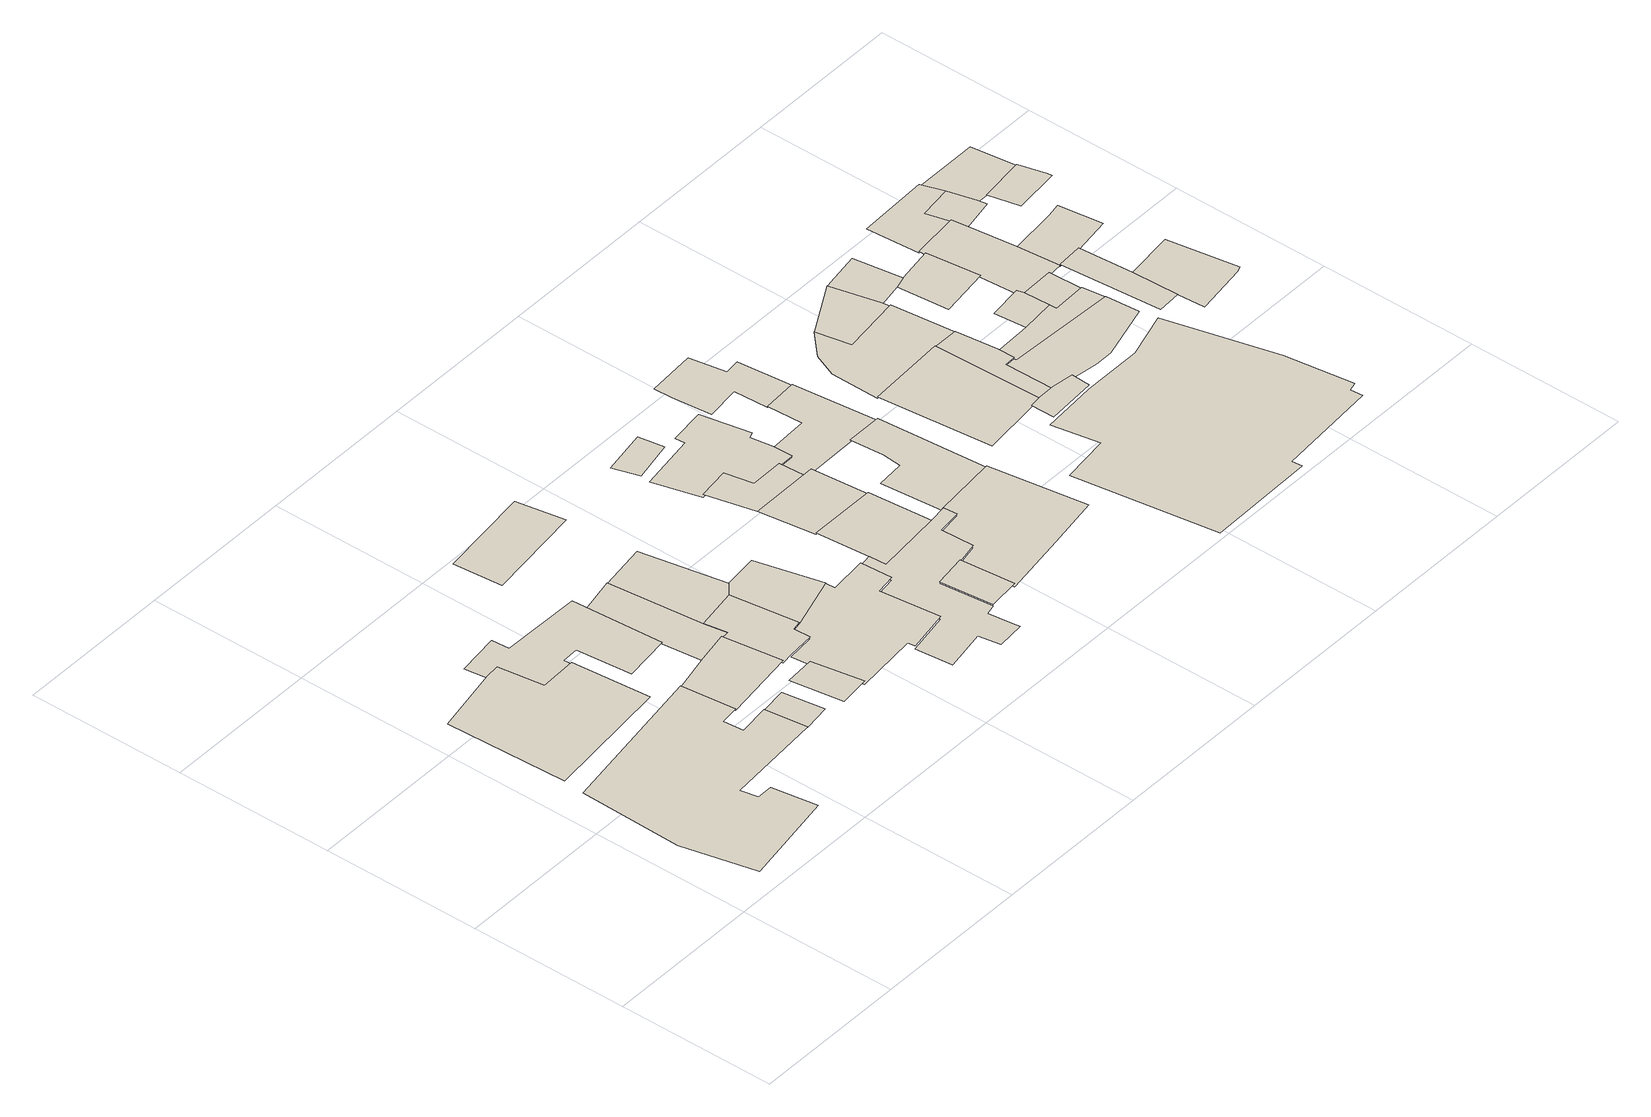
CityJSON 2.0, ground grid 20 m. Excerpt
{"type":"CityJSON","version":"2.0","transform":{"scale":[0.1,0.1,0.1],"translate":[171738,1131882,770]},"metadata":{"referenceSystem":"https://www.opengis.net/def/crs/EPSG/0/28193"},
"CityObjects":{
"building1":{"type":"Building","attributes":{"material":{"value":"dressed stone","sources":[{"name":"Amiran Atlas, sheet 11, map 4.2","type":"Secondary cartographic source"}],"paradata":{"author":"Beatrice Vaienti","date":"29-05-2023","version":0}},"time":{"estimatedStart":{"year":1841},"estimatedEnd":{"year":1938}},"roof":{"type":{"value":"flat","paradata":{"type":"user","author":"Beatrice Vaienti","date":"29-05-2023","version":0}}},"numberOfFloors":{"value":"3","sources":[{"name":"Amiran Atlas, sheet 12, map 4.3","type":"Secondary cartographic source"}],"paradata":{"type":"user","author":"Beatrice Vaienti","date":"29-05-2023","comments":"In the atlas the value is \"1-3\", we have chosen a random value between 1 and 3 assigning a higher probability to 1 and 2 floors, respectively p=[0.35,0.35,0.3] for 1, 2, 3 floors","version":0}},"updatedGeometry":true,"terrainDifference":{"value":"1.4820628853458913"}},"geometry":[{"type":"MultiSurface","lod":"0","boundaries":[[[0,1,2,3,4,5,6,7,8,9,10,11,12]]]}]},
"building2":{"type":"Building","attributes":{"material":{"value":"dressed stone","sources":[{"name":"Amiran Atlas, sheet 11, map 4.2","type":"Secondary cartographic source"}],"paradata":{"author":"Beatrice Vaienti","date":"29-05-2023","version":0}},"time":{"estimatedStart":{"year":1841},"estimatedEnd":{"year":1938}},"roof":{"type":{"value":"hip","paradata":{"type":"user","author":"Beatrice Vaienti","date":"29-05-2023","comments":"In the Atlas the value is reported is 'gabled (tiles)', however it is not clear whether it refers to a hip or a gable roof. Therefore we assigned a random value between the two.","version":0}}},"numberOfFloors":{"value":"1","sources":[{"name":"Amiran Atlas, sheet 12, map 4.3","type":"Secondary cartographic source"}],"paradata":{"type":"user","author":"Beatrice Vaienti","date":"29-05-2023","comments":"In the atlas the value is \"1-3\", we have chosen a random value between 1 and 3 assigning a higher probability to 1 and 2 floors, respectively p=[0.35,0.35,0.3] for 1, 2, 3 floors","version":0}},"updatedGeometry":true,"terrainDifference":{"value":"0.9115461634264793"}},"geometry":[{"type":"MultiSurface","lod":"0","boundaries":[[[13,14,15,16,17,18,19]]]}]},
"building3":{"type":"Building","attributes":{"material":{"value":"dressed stone","sources":[{"name":"Amiran Atlas, sheet 11, map 4.2","type":"Secondary cartographic source"}],"paradata":{"author":"Beatrice Vaienti","date":"29-05-2023","version":0}},"time":{"estimatedStart":{"year":1841},"estimatedEnd":{"year":1938}},"roof":{"type":{"value":"flat","paradata":{"type":"user","author":"Beatrice Vaienti","date":"29-05-2023","version":0}}},"numberOfFloors":{"value":"3","sources":[{"name":"Amiran Atlas, sheet 12, map 4.3","type":"Secondary cartographic source"}],"paradata":{"type":"user","author":"Beatrice Vaienti","date":"29-05-2023","comments":"In the atlas the value is \"1-3\", we have chosen a random value between 1 and 3 assigning a higher probability to 1 and 2 floors, respectively p=[0.35,0.35,0.3] for 1, 2, 3 floors","version":0}},"updatedGeometry":true,"terrainDifference":{"value":"0.6170791286786552"}},"geometry":[{"type":"MultiSurface","lod":"0","boundaries":[[[20,21,22,23,24,25,26,27,28,29,30,31]]]}]},
"building4":{"type":"Building","attributes":{"material":{"value":"dressed stone","sources":[{"name":"Amiran Atlas, sheet 11, map 4.2","type":"Secondary cartographic source"}],"paradata":{"author":"Beatrice Vaienti","date":"29-05-2023","version":0}},"time":{"estimatedStart":{"year":1841},"estimatedEnd":{"year":1938}},"roof":{"type":{"value":"flat","paradata":{"type":"user","author":"Beatrice Vaienti","date":"29-05-2023","version":0}}},"numberOfFloors":{"value":"2","sources":[{"name":"Amiran Atlas, sheet 12, map 4.3","type":"Secondary cartographic source"}],"paradata":{"type":"user","author":"Beatrice Vaienti","date":"29-05-2023","comments":"In the atlas the value is \"1-3\", we have chosen a random value between 1 and 3 assigning a higher probability to 1 and 2 floors, respectively p=[0.35,0.35,0.3] for 1, 2, 3 floors","version":0}},"updatedGeometry":true,"terrainDifference":{"value":"0.13807684488699307"}},"geometry":[{"type":"MultiSurface","lod":"0","boundaries":[[[32,33,34,35]]]}]},
"building5":{"type":"Building","attributes":{"material":{"value":"dressed stone","sources":[{"name":"Amiran Atlas, sheet 11, map 4.2","type":"Secondary cartographic source"}],"paradata":{"author":"Beatrice Vaienti","date":"29-05-2023","version":0}},"time":{"estimatedStart":{"year":1841},"estimatedEnd":{"year":1938}},"roof":{"type":{"value":"flat","paradata":{"type":"user","author":"Beatrice Vaienti","date":"29-05-2023","version":0}}},"numberOfFloors":{"value":"3","sources":[{"name":"Amiran Atlas, sheet 12, map 4.3","type":"Secondary cartographic source"}],"paradata":{"type":"user","author":"Beatrice Vaienti","date":"29-05-2023","comments":"In the atlas the value is \"1-3\", we have chosen a random value between 1 and 3 assigning a higher probability to 1 and 2 floors, respectively p=[0.35,0.35,0.3] for 1, 2, 3 floors","version":0}},"updatedGeometry":true,"terrainDifference":{"value":"0.330798942874535"}},"geometry":[{"type":"MultiSurface","lod":"0","boundaries":[[[36,37,38,39,40]]]}]},
"building6":{"type":"Building","attributes":{"material":{"value":"dressed stone","sources":[{"name":"Amiran Atlas, sheet 11, map 4.2","type":"Secondary cartographic source"}],"paradata":{"author":"Beatrice Vaienti","date":"29-05-2023","version":0}},"time":{"estimatedStart":{"year":1841},"estimatedEnd":{"year":1938}},"roof":{"type":{"value":"flat","paradata":{"type":"user","author":"Beatrice Vaienti","date":"29-05-2023","version":0}}},"numberOfFloors":{"value":"3","sources":[{"name":"Amiran Atlas, sheet 12, map 4.3","type":"Secondary cartographic source"}],"paradata":{"type":"user","author":"Beatrice Vaienti","date":"29-05-2023","comments":"In the atlas the value is \"1-3\", we have chosen a random value between 1 and 3 assigning a higher probability to 1 and 2 floors, respectively p=[0.35,0.35,0.3] for 1, 2, 3 floors","version":0}},"updatedGeometry":true,"terrainDifference":{"value":"0.16211425086401868"}},"geometry":[{"type":"MultiSurface","lod":"0","boundaries":[[[41,42,43,44]]]}]},
"building7":{"type":"Building","attributes":{"material":{"value":"dressed stone","sources":[{"name":"Amiran Atlas, sheet 11, map 4.2","type":"Secondary cartographic source"}],"paradata":{"author":"Beatrice Vaienti","date":"29-05-2023","version":0}},"time":{"estimatedStart":{"year":1841},"estimatedEnd":{"year":1938}},"roof":{"type":{"value":"flat","paradata":{"type":"user","author":"Beatrice Vaienti","date":"29-05-2023","version":0}}},"numberOfFloors":{"value":"3","sources":[{"name":"Amiran Atlas, sheet 12, map 4.3","type":"Secondary cartographic source"}],"paradata":{"type":"user","author":"Beatrice Vaienti","date":"29-05-2023","comments":"In the atlas the value is \"1-3\", we have chosen a random value between 1 and 3 assigning a higher probability to 1 and 2 floors, respectively p=[0.35,0.35,0.3] for 1, 2, 3 floors","version":0}},"updatedGeometry":true,"terrainDifference":{"value":"0.5109330705319298"}},"geometry":[{"type":"MultiSurface","lod":"0","boundaries":[[[45,46,47,48,49,50,51]]]}]},
"building8":{"type":"Building","attributes":{"material":{"value":"dressed stone","sources":[{"name":"Amiran Atlas, sheet 11, map 4.2","type":"Secondary cartographic source"}],"paradata":{"author":"Beatrice Vaienti","date":"29-05-2023","version":0}},"time":{"estimatedStart":{"year":1841},"estimatedEnd":{"year":1938}},"roof":{"type":{"value":"flat","paradata":{"type":"user","author":"Beatrice Vaienti","date":"29-05-2023","version":0}}},"numberOfFloors":{"value":"1","sources":[{"name":"Amiran Atlas, sheet 12, map 4.3","type":"Secondary cartographic source"}],"paradata":{"type":"user","author":"Beatrice Vaienti","date":"29-05-2023","comments":"In the atlas the value is \"1-3\", we have chosen a random value between 1 and 3 assigning a higher probability to 1 and 2 floors, respectively p=[0.35,0.35,0.3] for 1, 2, 3 floors","version":0}},"updatedGeometry":true,"terrainDifference":{"value":"0.29567579315346665"}},"geometry":[{"type":"MultiSurface","lod":"0","boundaries":[[[52,53,54,55,56,57,58,59,60]]]}]},
"building9":{"type":"Building","attributes":{"material":{"paradata":{"version":0}},"time":{"estimatedStart":{"year":1841},"estimatedEnd":{"year":1938}},"roof":{"type":{"value":"flat","paradata":{"type":"user","author":"Beatrice Vaienti","date":"29-05-2023","version":0}}},"numberOfFloors":{"value":"3","paradata":{"type":"predicted","date":"05-06-2023","comments":"Random Forest Classifier","version":0}},"updatedGeometry":true,"terrainDifference":{"value":"0.5000694731922122"}},"geometry":[{"type":"MultiSurface","lod":"0","boundaries":[[[61,62,63,64,65]]]}]},
"building10":{"type":"Building","attributes":{"material":{"value":"dressed stone","sources":[{"name":"Amiran Atlas, sheet 11, map 4.2","type":"Secondary cartographic source"}],"paradata":{"author":"Beatrice Vaienti","date":"29-05-2023","version":0}},"time":{"estimatedStart":{"year":1841},"estimatedEnd":{"year":1938}},"roof":{"type":{"value":"flat","paradata":{"type":"user","author":"Beatrice Vaienti","date":"29-05-2023","version":0}}},"numberOfFloors":{"value":"2","sources":[{"name":"Amiran Atlas, sheet 12, map 4.3","type":"Secondary cartographic source"}],"paradata":{"type":"user","author":"Beatrice Vaienti","date":"29-05-2023","comments":"In the atlas the value is \"1-3\", we have chosen a random value between 1 and 3 assigning a higher probability to 1 and 2 floors, respectively p=[0.35,0.35,0.3] for 1, 2, 3 floors","version":0}},"updatedGeometry":true,"terrainDifference":{"value":"0.6501298679104075"}},"geometry":[{"type":"MultiSurface","lod":"0","boundaries":[[[66,67,68,69]]]}]},
"building11":{"type":"Building","attributes":{"material":{"value":"dressed stone","sources":[{"name":"Amiran Atlas, sheet 11, map 4.2","type":"Secondary cartographic source"}],"paradata":{"author":"Beatrice Vaienti","date":"29-05-2023","version":0}},"time":{"estimatedStart":{"year":1841},"estimatedEnd":{"year":1938}},"roof":{"type":{"value":"flat","paradata":{"type":"user","author":"Beatrice Vaienti","date":"29-05-2023","version":0}}},"numberOfFloors":{"value":"3","sources":[{"name":"Amiran Atlas, sheet 12, map 4.3","type":"Secondary cartographic source"}],"paradata":{"type":"user","author":"Beatrice Vaienti","date":"29-05-2023","comments":"In the atlas the value is \"1-3\", we have chosen a random value between 1 and 3 assigning a higher probability to 1 and 2 floors, respectively p=[0.35,0.35,0.3] for 1, 2, 3 floors","version":0}},"updatedGeometry":true,"terrainDifference":{"value":"0.5438829030290945"}},"geometry":[{"type":"MultiSurface","lod":"0","boundaries":[[[70,71,72,73,74,75,76,77,78,79,80,81,82,83]]]}]},
"building12":{"type":"Building","attributes":{"material":{"value":"dressed stone","sources":[{"name":"Amiran Atlas, sheet 11, map 4.2","type":"Secondary cartographic source"}],"paradata":{"author":"Beatrice Vaienti","date":"29-05-2023","version":0}},"time":{"estimatedStart":{"year":1841},"estimatedEnd":{"year":1938}},"roof":{"type":{"value":"gable","paradata":{"type":"user","author":"Beatrice Vaienti","date":"29-05-2023","comments":"In the Atlas the value is reported is 'gabled (tiles)', however it is not clear whether it refers to a hip or a gable roof. Therefore we assigned a random value between the two.","version":0}}},"numberOfFloors":{"value":"3","sources":[{"name":"Amiran Atlas, sheet 12, map 4.3","type":"Secondary cartographic source"}],"paradata":{"type":"user","author":"Beatrice Vaienti","date":"29-05-2023","comments":"In the atlas the value is \"1-3\", we have chosen a random value between 1 and 3 assigning a higher probability to 1 and 2 floors, respectively p=[0.35,0.35,0.3] for 1, 2, 3 floors","version":0}},"updatedGeometry":true,"terrainDifference":{"value":"0.31000412061077076"}},"geometry":[{"type":"MultiSurface","lod":"0","boundaries":[[[84,85,86,87,88]]]}]},
"building13":{"type":"Building","attributes":{"material":{"value":"dressed stone","sources":[{"name":"Amiran Atlas, sheet 11, map 4.2","type":"Secondary cartographic source"}],"paradata":{"author":"Beatrice Vaienti","date":"29-05-2023","version":0}},"time":{"estimatedStart":{"year":1841},"estimatedEnd":{"year":1938}},"roof":{"type":{"value":"flat","paradata":{"type":"user","author":"Beatrice Vaienti","date":"29-05-2023","version":0}}},"numberOfFloors":{"value":"3","sources":[{"name":"Amiran Atlas, sheet 12, map 4.3","type":"Secondary cartographic source"}],"paradata":{"type":"user","author":"Beatrice Vaienti","date":"29-05-2023","comments":"In the atlas the value is \"1-3\", we have chosen a random value between 1 and 3 assigning a higher probability to 1 and 2 floors, respectively p=[0.35,0.35,0.3] for 1, 2, 3 floors","version":0}},"updatedGeometry":true,"terrainDifference":{"value":"0.6437405976825394"}},"geometry":[{"type":"MultiSurface","lod":"0","boundaries":[[[89,90,91,92,93,94,95,96,97,98,99,100,101,102,103,104,105,106,107,108,109]]]}]},
"building14":{"type":"Building","attributes":{"material":{"value":"dressed stone","sources":[{"name":"Amiran Atlas, sheet 11, map 4.2","type":"Secondary cartographic source"}],"paradata":{"author":"Beatrice Vaienti","date":"29-05-2023","version":0}},"time":{"estimatedStart":{"year":1841},"estimatedEnd":{"year":1938}},"roof":{"type":{"value":"flat","paradata":{"type":"user","author":"Beatrice Vaienti","date":"29-05-2023","version":0}}},"numberOfFloors":{"value":"1","sources":[{"name":"Amiran Atlas, sheet 12, map 4.3","type":"Secondary cartographic source"}],"paradata":{"type":"user","author":"Beatrice Vaienti","date":"29-05-2023","comments":"In the atlas the value is \"1-3\", we have chosen a random value between 1 and 3 assigning a higher probability to 1 and 2 floors, respectively p=[0.35,0.35,0.3] for 1, 2, 3 floors","version":0}},"updatedGeometry":true,"terrainDifference":{"value":"0.15687741410860326"}},"geometry":[{"type":"MultiSurface","lod":"0","boundaries":[[[110,111,112,113]]]}]},
"building15":{"type":"Building","attributes":{"material":{"value":"dressed stone","sources":[{"name":"Amiran Atlas, sheet 11, map 4.2","type":"Secondary cartographic source"}],"paradata":{"author":"Beatrice Vaienti","date":"29-05-2023","version":0}},"time":{"estimatedStart":{"year":1841},"estimatedEnd":{"year":1938}},"roof":{"type":{"value":"flat","paradata":{"type":"user","author":"Beatrice Vaienti","date":"29-05-2023","version":0}}},"numberOfFloors":{"value":"2","sources":[{"name":"Amiran Atlas, sheet 12, map 4.3","type":"Secondary cartographic source"}],"paradata":{"type":"user","author":"Beatrice Vaienti","date":"29-05-2023","comments":"In the atlas the value is \"1-3\", we have chosen a random value between 1 and 3 assigning a higher probability to 1 and 2 floors, respectively p=[0.35,0.35,0.3] for 1, 2, 3 floors","version":0}},"updatedGeometry":true,"terrainDifference":{"value":"0.3641706077541458"}},"geometry":[{"type":"MultiSurface","lod":"0","boundaries":[[[105,114,115,107,106]]]}]},
"building16":{"type":"Building","attributes":{"material":{"value":"dressed stone","sources":[{"name":"Amiran Atlas, sheet 11, map 4.2","type":"Secondary cartographic source"}],"paradata":{"author":"Beatrice Vaienti","date":"29-05-2023","version":0}},"time":{"estimatedStart":{"year":1841},"estimatedEnd":{"year":1938}},"roof":{"type":{"value":"flat","paradata":{"type":"user","author":"Beatrice Vaienti","date":"29-05-2023","version":0}}},"numberOfFloors":{"value":"3","sources":[{"name":"Amiran Atlas, sheet 12, map 4.3","type":"Secondary cartographic source"}],"paradata":{"type":"user","author":"Beatrice Vaienti","date":"29-05-2023","comments":"In the atlas the value is \"1-3\", we have chosen a random value between 1 and 3 assigning a higher probability to 1 and 2 floors, respectively p=[0.35,0.35,0.3] for 1, 2, 3 floors","version":0}},"updatedGeometry":true,"terrainDifference":{"value":"0.26574663345888255"}},"geometry":[{"type":"MultiSurface","lod":"0","boundaries":[[[116,117,118,119]]]}]},
"building17":{"type":"Building","attributes":{"material":{"value":"dressed stone","sources":[{"name":"Amiran Atlas, sheet 11, map 4.2","type":"Secondary cartographic source"}],"paradata":{"author":"Beatrice Vaienti","date":"29-05-2023","version":0}},"time":{"estimatedStart":{"year":1841},"estimatedEnd":{"year":1938}},"roof":{"type":{"value":"flat","paradata":{"type":"user","author":"Beatrice Vaienti","date":"29-05-2023","version":0}}},"numberOfFloors":{"value":"1","sources":[{"name":"Amiran Atlas, sheet 12, map 4.3","type":"Secondary cartographic source"}],"paradata":{"type":"user","author":"Beatrice Vaienti","date":"29-05-2023","comments":"In the atlas the value is \"1-3\", we have chosen a random value between 1 and 3 assigning a higher probability to 1 and 2 floors, respectively p=[0.35,0.35,0.3] for 1, 2, 3 floors","version":0}},"updatedGeometry":true,"terrainDifference":{"value":"0.4452517067444278"}},"geometry":[{"type":"MultiSurface","lod":"0","boundaries":[[[120,121,122,123,124]]]}]},
"building18":{"type":"Building","attributes":{"material":{"value":"dressed stone","sources":[{"name":"Amiran Atlas, sheet 11, map 4.2","type":"Secondary cartographic source"}],"paradata":{"author":"Beatrice Vaienti","date":"29-05-2023","version":0}},"time":{"estimatedStart":{"year":1841},"estimatedEnd":{"year":1938}},"roof":{"type":{"value":"flat","paradata":{"type":"user","author":"Beatrice Vaienti","date":"29-05-2023","version":0}}},"numberOfFloors":{"value":"2","sources":[{"name":"Amiran Atlas, sheet 12, map 4.3","type":"Secondary cartographic source"}],"paradata":{"type":"user","author":"Beatrice Vaienti","date":"29-05-2023","comments":"In the atlas the value is \"1-3\", we have chosen a random value between 1 and 3 assigning a higher probability to 1 and 2 floors, respectively p=[0.35,0.35,0.3] for 1, 2, 3 floors","version":0}},"updatedGeometry":true,"terrainDifference":{"value":"0.33077287041477393"}},"geometry":[{"type":"MultiSurface","lod":"0","boundaries":[[[125,123,122,126,127,128]]]}]},
"building19":{"type":"Building","attributes":{"material":{"value":"dressed stone","sources":[{"name":"Amiran Atlas, sheet 11, map 4.2","type":"Secondary cartographic source"}],"paradata":{"author":"Beatrice Vaienti","date":"29-05-2023","version":0}},"time":{"estimatedStart":{"year":1841},"estimatedEnd":{"year":1938}},"roof":{"type":{"value":"flat","paradata":{"type":"user","author":"Beatrice Vaienti","date":"29-05-2023","version":0}}},"numberOfFloors":{"value":"3","sources":[{"name":"Amiran Atlas, sheet 12, map 4.3","type":"Secondary cartographic source"}],"paradata":{"type":"user","author":"Beatrice Vaienti","date":"29-05-2023","comments":"In the atlas the value is \"1-3\", we have chosen a random value between 1 and 3 assigning a higher probability to 1 and 2 floors, respectively p=[0.35,0.35,0.3] for 1, 2, 3 floors","version":0}},"updatedGeometry":true,"terrainDifference":{"value":"0.565771742766141"}},"geometry":[{"type":"MultiSurface","lod":"0","boundaries":[[[129,130,131,132,133,134,135,136,137,138,139,140]]]}]},
"building20":{"type":"Building","attributes":{"material":{"value":"dressed stone","sources":[{"name":"Amiran Atlas, sheet 11, map 4.2","type":"Secondary cartographic source"}],"paradata":{"author":"Beatrice Vaienti","date":"29-05-2023","version":0}},"time":{"estimatedStart":{"year":1841},"estimatedEnd":{"year":1938}},"roof":{"type":{"value":"flat","paradata":{"type":"user","author":"Beatrice Vaienti","date":"29-05-2023","version":0}}},"numberOfFloors":{"value":"2","sources":[{"name":"Amiran Atlas, sheet 12, map 4.3","type":"Secondary cartographic source"}],"paradata":{"type":"user","author":"Beatrice Vaienti","date":"29-05-2023","comments":"In the atlas the value is \"1-3\", we have chosen a random value between 1 and 3 assigning a higher probability to 1 and 2 floors, respectively p=[0.35,0.35,0.3] for 1, 2, 3 floors","version":0}},"updatedGeometry":true,"terrainDifference":{"value":"0.5193901199430693"}},"geometry":[{"type":"MultiSurface","lod":"0","boundaries":[[[141,142,143,144,145,146,147,148,149,150]]]}]},
"building21":{"type":"Building","attributes":{"material":{"value":"dressed stone","sources":[{"name":"Amiran Atlas, sheet 11, map 4.2","type":"Secondary cartographic source"}],"paradata":{"author":"Beatrice Vaienti","date":"29-05-2023","version":0}},"time":{"estimatedStart":{"year":1841},"estimatedEnd":{"year":1938}},"roof":{"type":{"value":"flat","paradata":{"type":"user","author":"Beatrice Vaienti","date":"29-05-2023","version":0}}},"numberOfFloors":{"value":"2","sources":[{"name":"Amiran Atlas, sheet 12, map 4.3","type":"Secondary cartographic source"}],"paradata":{"type":"user","author":"Beatrice Vaienti","date":"29-05-2023","comments":"In the atlas the value is \"1-3\", we have chosen a random value between 1 and 3 assigning a higher probability to 1 and 2 floors, respectively p=[0.35,0.35,0.3] for 1, 2, 3 floors","version":0}},"updatedGeometry":true,"terrainDifference":{"value":"0.5269225019459846"}},"geometry":[{"type":"MultiSurface","lod":"0","boundaries":[[[151,152,153,154,155,156,157]]]}]},
"building22":{"type":"Building","attributes":{"material":{"value":"dressed stone","sources":[{"name":"Amiran Atlas, sheet 11, map 4.2","type":"Secondary cartographic source"}],"paradata":{"author":"Beatrice Vaienti","date":"29-05-2023","version":0}},"time":{"estimatedStart":{"year":1841},"estimatedEnd":{"year":1938}},"roof":{"type":{"value":"flat","paradata":{"type":"user","author":"Beatrice Vaienti","date":"29-05-2023","version":0}}},"numberOfFloors":{"value":"1","sources":[{"name":"Amiran Atlas, sheet 12, map 4.3","type":"Secondary cartographic source"}],"paradata":{"type":"user","author":"Beatrice Vaienti","date":"29-05-2023","comments":"In the atlas the value is \"1-3\", we have chosen a random value between 1 and 3 assigning a higher probability to 1 and 2 floors, respectively p=[0.35,0.35,0.3] for 1, 2, 3 floors","version":0}},"updatedGeometry":true,"terrainDifference":{"value":"0.6437829799891915"}},"geometry":[{"type":"MultiSurface","lod":"0","boundaries":[[[158,159,160,161,162,163,164,165,166,167]]]}]},
"building23":{"type":"Building","attributes":{"material":{"value":"dressed stone","sources":[{"name":"Amiran Atlas, sheet 11, map 4.2","type":"Secondary cartographic source"}],"paradata":{"author":"Beatrice Vaienti","date":"29-05-2023","version":0}},"time":{"estimatedStart":{"year":1841},"estimatedEnd":{"year":1938}},"roof":{"type":{"value":"flat","paradata":{"type":"user","author":"Beatrice Vaienti","date":"29-05-2023","version":0}}},"numberOfFloors":{"value":"2","sources":[{"name":"Amiran Atlas, sheet 12, map 4.3","type":"Secondary cartographic source"}],"paradata":{"type":"user","author":"Beatrice Vaienti","date":"29-05-2023","comments":"In the atlas the value is \"1-3\", we have chosen a random value between 1 and 3 assigning a higher probability to 1 and 2 floors, respectively p=[0.35,0.35,0.3] for 1, 2, 3 floors","version":0}},"updatedGeometry":true,"terrainDifference":{"value":"0.38401224817300683"}},"geometry":[{"type":"MultiSurface","lod":"0","boundaries":[[[168,169,170,171,172,173,174,175,176]]]}]},
"building24":{"type":"Building","attributes":{"material":{"value":"dressed stone","sources":[{"name":"Amiran Atlas, sheet 11, map 4.2","type":"Secondary cartographic source"}],"paradata":{"author":"Beatrice Vaienti","date":"29-05-2023","version":0}},"time":{"estimatedStart":{"year":1841},"estimatedEnd":{"year":1938}},"roof":{"type":{"value":"flat","paradata":{"type":"user","author":"Beatrice Vaienti","date":"29-05-2023","version":0}}},"numberOfFloors":{"value":"1","sources":[{"name":"Amiran Atlas, sheet 12, map 4.3","type":"Secondary cartographic source"}],"paradata":{"type":"user","author":"Beatrice Vaienti","date":"29-05-2023","comments":"In the atlas the value is \"1-3\", we have chosen a random value between 1 and 3 assigning a higher probability to 1 and 2 floors, respectively p=[0.35,0.35,0.3] for 1, 2, 3 floors","version":0}},"updatedGeometry":true,"terrainDifference":{"value":"0.662370797354146"}},"geometry":[{"type":"MultiSurface","lod":"0","boundaries":[[[177,178,179,180,181]]]}]},
"building25":{"type":"Building","attributes":{"material":{"value":"dressed stone","sources":[{"name":"Amiran Atlas, sheet 11, map 4.2","type":"Secondary cartographic source"}],"paradata":{"author":"Beatrice Vaienti","date":"29-05-2023","version":0}},"time":{"estimatedStart":{"year":1841},"estimatedEnd":{"year":1938}},"roof":{"type":{"value":"flat","paradata":{"type":"user","author":"Beatrice Vaienti","date":"29-05-2023","version":0}}},"numberOfFloors":{"value":"1","sources":[{"name":"Amiran Atlas, sheet 12, map 4.3","type":"Secondary cartographic source"}],"paradata":{"type":"user","author":"Beatrice Vaienti","date":"29-05-2023","comments":"In the atlas the value is \"1-3\", we have chosen a random value between 1 and 3 assigning a higher probability to 1 and 2 floors, respectively p=[0.35,0.35,0.3] for 1, 2, 3 floors","version":0}},"updatedGeometry":true,"terrainDifference":{"value":"0.21940668243751862"}},"geometry":[{"type":"MultiSurface","lod":"0","boundaries":[[[182,183,184,185,186,187]]]}]},
"building26":{"type":"Building","attributes":{"material":{"value":"dressed stone","sources":[{"name":"Amiran Atlas, sheet 11, map 4.2","type":"Secondary cartographic source"}],"paradata":{"author":"Beatrice Vaienti","date":"29-05-2023","version":0}},"time":{"estimatedStart":{"year":1841},"estimatedEnd":{"year":1938}},"roof":{"type":{"value":"flat","paradata":{"type":"user","author":"Beatrice Vaienti","date":"29-05-2023","version":0}}},"numberOfFloors":{"value":"1","sources":[{"name":"Amiran Atlas, sheet 12, map 4.3","type":"Secondary cartographic source"}],"paradata":{"type":"user","author":"Beatrice Vaienti","date":"29-05-2023","comments":"In the atlas the value is \"1-3\", we have chosen a random value between 1 and 3 assigning a higher probability to 1 and 2 floors, respectively p=[0.35,0.35,0.3] for 1, 2, 3 floors","version":0}},"updatedGeometry":true,"terrainDifference":{"value":"0.6298331233601785"}},"geometry":[{"type":"MultiSurface","lod":"0","boundaries":[[[188,189,190,191,192,193,194,195]]]}]},
"building27":{"type":"Building","attributes":{"material":{"value":"dressed stone","sources":[{"name":"Amiran Atlas, sheet 11, map 4.2","type":"Secondary cartographic source"}],"paradata":{"author":"Beatrice Vaienti","date":"29-05-2023","version":0}},"time":{"estimatedStart":{"year":1841},"estimatedEnd":{"year":1938}},"roof":{"type":{"value":"flat","paradata":{"type":"user","author":"Beatrice Vaienti","date":"29-05-2023","version":0}}},"numberOfFloors":{"value":"1","sources":[{"name":"Amiran Atlas, sheet 12, map 4.3","type":"Secondary cartographic source"}],"paradata":{"type":"user","author":"Beatrice Vaienti","date":"29-05-2023","comments":"In the atlas the value is \"1-3\", we have chosen a random value between 1 and 3 assigning a higher probability to 1 and 2 floors, respectively p=[0.35,0.35,0.3] for 1, 2, 3 floors","version":0}},"updatedGeometry":true,"terrainDifference":{"value":"0.9970807074607583"}},"geometry":[{"type":"MultiSurface","lod":"0","boundaries":[[[196,197,198,199,200,201,202,203,204,205,206,207,208]]]}]},
"building28":{"type":"Building","attributes":{"material":{"value":"dressed stone","sources":[{"name":"Amiran Atlas, sheet 11, map 4.2","type":"Secondary cartographic source"}],"paradata":{"author":"Beatrice Vaienti","date":"29-05-2023","version":0}},"time":{"estimatedStart":{"year":1841},"estimatedEnd":{"year":1938}},"roof":{"type":{"value":"flat","paradata":{"type":"user","author":"Beatrice Vaienti","date":"29-05-2023","version":0}}},"numberOfFloors":{"value":"1","sources":[{"name":"Amiran Atlas, sheet 12, map 4.3","type":"Secondary cartographic source"}],"paradata":{"type":"user","author":"Beatrice Vaienti","date":"29-05-2023","comments":"In the atlas the value is \"1-3\", we have chosen a random value between 1 and 3 assigning a higher probability to 1 and 2 floors, respectively p=[0.35,0.35,0.3] for 1, 2, 3 floors","version":0}},"updatedGeometry":true,"terrainDifference":{"value":"0.4549979420241434"}},"geometry":[{"type":"MultiSurface","lod":"0","boundaries":[[[209,210,211,212,213,214,215]]]}]},
"building29":{"type":"Building","attributes":{"material":{"value":"dressed stone","sources":[{"name":"Amiran Atlas, sheet 11, map 4.2","type":"Secondary cartographic source"}],"paradata":{"author":"Beatrice Vaienti","date":"29-05-2023","version":0}},"time":{"estimatedStart":{"year":1841},"estimatedEnd":{"year":1938}},"roof":{"type":{"value":"flat","paradata":{"type":"user","author":"Beatrice Vaienti","date":"29-05-2023","version":0}}},"numberOfFloors":{"value":"2","sources":[{"name":"Amiran Atlas, sheet 12, map 4.3","type":"Secondary cartographic source"}],"paradata":{"type":"user","author":"Beatrice Vaienti","date":"29-05-2023","comments":"In the atlas the value is \"1-3\", we have chosen a random value between 1 and 3 assigning a higher probability to 1 and 2 floors, respectively p=[0.35,0.35,0.3] for 1, 2, 3 floors","version":0}},"updatedGeometry":true,"terrainDifference":{"value":"0.4084878999369685"}},"geometry":[{"type":"MultiSurface","lod":"0","boundaries":[[[216,217,218,219,220]]]}]},
"building30":{"type":"Building","attributes":{"material":{"value":"dressed stone","sources":[{"name":"Amiran Atlas, sheet 11, map 4.2","type":"Secondary cartographic source"}],"paradata":{"author":"Beatrice Vaienti","date":"29-05-2023","version":0}},"time":{"estimatedStart":{"year":1841},"estimatedEnd":{"year":1938}},"roof":{"type":{"value":"domed","paradata":{"type":"user","author":"Beatrice Vaienti","date":"29-05-2023","version":0}}},"numberOfFloors":{"value":"1","sources":[{"name":"Amiran Atlas, sheet 12, map 4.3","type":"Secondary cartographic source"}],"paradata":{"type":"user","author":"Beatrice Vaienti","date":"29-05-2023","comments":"In the atlas the value is \"1-3\", we have chosen a random value between 1 and 3 assigning a higher probability to 1 and 2 floors, respectively p=[0.35,0.35,0.3] for 1, 2, 3 floors","version":0}},"updatedGeometry":true,"terrainDifference":{"value":"0.6380294695626945"}},"geometry":[{"type":"MultiSurface","lod":"0","boundaries":[[[221,222,223,224,225,226,227,228]]]}]},
"building31":{"type":"Building","attributes":{"material":{"value":"dressed stone","sources":[{"name":"Amiran Atlas, sheet 11, map 4.2","type":"Secondary cartographic source"}],"paradata":{"author":"Beatrice Vaienti","date":"29-05-2023","version":0}},"time":{"estimatedStart":{"year":1841},"estimatedEnd":{"year":1938}},"roof":{"type":{"value":"flat","paradata":{"type":"user","author":"Beatrice Vaienti","date":"29-05-2023","version":0}}},"numberOfFloors":{"value":"2","sources":[{"name":"Amiran Atlas, sheet 12, map 4.3","type":"Secondary cartographic source"}],"paradata":{"type":"user","author":"Beatrice Vaienti","date":"29-05-2023","comments":"In the atlas the value is \"1-3\", we have chosen a random value between 1 and 3 assigning a higher probability to 1 and 2 floors, respectively p=[0.35,0.35,0.3] for 1, 2, 3 floors","version":0}},"updatedGeometry":true,"terrainDifference":{"value":"0.31361766476603226"}},"geometry":[{"type":"MultiSurface","lod":"0","boundaries":[[[229,230,231,232,233,234]]]}]},
"building32":{"type":"Building","attributes":{"material":{"value":"dressed stone","sources":[{"name":"Amiran Atlas, sheet 11, map 4.2","type":"Secondary cartographic source"}],"paradata":{"author":"Beatrice Vaienti","date":"29-05-2023","version":0}},"time":{"estimatedStart":{"year":1841},"estimatedEnd":{"year":1938}},"roof":{"type":{"value":"domed","paradata":{"type":"user","author":"Beatrice Vaienti","date":"29-05-2023","version":0}}},"numberOfFloors":{"value":"2","sources":[{"name":"Amiran Atlas, sheet 12, map 4.3","type":"Secondary cartographic source"}],"paradata":{"type":"user","author":"Beatrice Vaienti","date":"29-05-2023","comments":"In the atlas the value is \"1-3\", we have chosen a random value between 1 and 3 assigning a higher probability to 1 and 2 floors, respectively p=[0.35,0.35,0.3] for 1, 2, 3 floors","version":0}},"updatedGeometry":true,"terrainDifference":{"value":"0.502688889453304"}},"geometry":[{"type":"MultiSurface","lod":"0","boundaries":[[[235,236,237,238,239,240,241]]]}]},
"building33":{"type":"Building","attributes":{"material":{"value":"dressed stone","sources":[{"name":"Amiran Atlas, sheet 11, map 4.2","type":"Secondary cartographic source"}],"paradata":{"author":"Beatrice Vaienti","date":"29-05-2023","version":0}},"time":{"estimatedStart":{"year":1841},"estimatedEnd":{"year":1938}},"roof":{"type":{"value":"flat","paradata":{"type":"user","author":"Beatrice Vaienti","date":"29-05-2023","version":0}}},"numberOfFloors":{"value":"3","sources":[{"name":"Amiran Atlas, sheet 12, map 4.3","type":"Secondary cartographic source"}],"paradata":{"type":"user","author":"Beatrice Vaienti","date":"29-05-2023","comments":"In the atlas the value is \"1-3\", we have chosen a random value between 1 and 3 assigning a higher probability to 1 and 2 floors, respectively p=[0.35,0.35,0.3] for 1, 2, 3 floors","version":0}},"updatedGeometry":true,"terrainDifference":{"value":"0.24967645988462028"}},"geometry":[{"type":"MultiSurface","lod":"0","boundaries":[[[239,238,242,243,244]]]}]},
"building34":{"type":"Building","attributes":{"material":{"value":"dressed stone","sources":[{"name":"Amiran Atlas, sheet 11, map 4.2","type":"Secondary cartographic source"}],"paradata":{"author":"Beatrice Vaienti","date":"29-05-2023","version":0}},"time":{"estimatedStart":{"year":1841},"estimatedEnd":{"year":1938}},"roof":{"type":{"value":"flat","paradata":{"type":"user","author":"Beatrice Vaienti","date":"29-05-2023","version":0}}},"numberOfFloors":{"value":"2","sources":[{"name":"Amiran Atlas, sheet 12, map 4.3","type":"Secondary cartographic source"}],"paradata":{"type":"user","author":"Beatrice Vaienti","date":"29-05-2023","comments":"In the atlas the value is \"1-3\", we have chosen a random value between 1 and 3 assigning a higher probability to 1 and 2 floors, respectively p=[0.35,0.35,0.3] for 1, 2, 3 floors","version":0}},"updatedGeometry":true,"terrainDifference":{"value":"0.38432186546281444"}},"geometry":[{"type":"MultiSurface","lod":"0","boundaries":[[[245,246,247,234,233]]]}]},
"building35":{"type":"Building","attributes":{"material":{"value":"dressed stone","sources":[{"name":"Amiran Atlas, sheet 11, map 4.2","type":"Secondary cartographic source"}],"paradata":{"author":"Beatrice Vaienti","date":"29-05-2023","version":0}},"time":{"estimatedStart":{"year":1841},"estimatedEnd":{"year":1938}},"roof":{"type":{"value":"flat","paradata":{"type":"user","author":"Beatrice Vaienti","date":"29-05-2023","version":0}}},"numberOfFloors":{"value":"1","sources":[{"name":"Amiran Atlas, sheet 12, map 4.3","type":"Secondary cartographic source"}],"paradata":{"type":"user","author":"Beatrice Vaienti","date":"29-05-2023","comments":"In the atlas the value is \"1-3\", we have chosen a random value between 1 and 3 assigning a higher probability to 1 and 2 floors, respectively p=[0.35,0.35,0.3] for 1, 2, 3 floors","version":0}},"updatedGeometry":true,"terrainDifference":{"value":"0.2487571817249991"}},"geometry":[{"type":"MultiSurface","lod":"0","boundaries":[[[248,249,250,251,252]]]}]},
"building36":{"type":"Building","attributes":{"material":{"value":"dressed stone","sources":[{"name":"Amiran Atlas, sheet 11, map 4.2","type":"Secondary cartographic source"}],"paradata":{"author":"Beatrice Vaienti","date":"29-05-2023","version":0}},"time":{"estimatedStart":{"year":1841},"estimatedEnd":{"year":1938}},"roof":{"type":{"value":"flat","paradata":{"type":"user","author":"Beatrice Vaienti","date":"29-05-2023","version":0}}},"numberOfFloors":{"value":"1","sources":[{"name":"Amiran Atlas, sheet 12, map 4.3","type":"Secondary cartographic source"}],"paradata":{"type":"user","author":"Beatrice Vaienti","date":"29-05-2023","comments":"In the atlas the value is \"1-3\", we have chosen a random value between 1 and 3 assigning a higher probability to 1 and 2 floors, respectively p=[0.35,0.35,0.3] for 1, 2, 3 floors","version":0}},"updatedGeometry":true,"terrainDifference":{"value":"0.5147160013891989"}},"geometry":[{"type":"MultiSurface","lod":"0","boundaries":[[[253,254,255,256,257,258,259,260,261,262]]]}]},
"building37":{"type":"Building","attributes":{"material":{"value":"dressed stone","sources":[{"name":"Amiran Atlas, sheet 11, map 4.2","type":"Secondary cartographic source"}],"paradata":{"author":"Beatrice Vaienti","date":"29-05-2023","version":0}},"time":{"estimatedStart":{"year":1841},"estimatedEnd":{"year":1938}},"roof":{"type":{"value":"flat","paradata":{"type":"user","author":"Beatrice Vaienti","date":"29-05-2023","version":0}}},"numberOfFloors":{"value":"1","sources":[{"name":"Amiran Atlas, sheet 12, map 4.3","type":"Secondary cartographic source"}],"paradata":{"type":"user","author":"Beatrice Vaienti","date":"29-05-2023","comments":"In the atlas the value is \"1-3\", we have chosen a random value between 1 and 3 assigning a higher probability to 1 and 2 floors, respectively p=[0.35,0.35,0.3] for 1, 2, 3 floors","version":0}},"updatedGeometry":true,"terrainDifference":{"value":"0.41363125436368864"}},"geometry":[{"type":"MultiSurface","lod":"0","boundaries":[[[263,264,265,266,267]]]}]},
"building38":{"type":"Building","attributes":{"material":{"value":"dressed stone","sources":[{"name":"Amiran Atlas, sheet 11, map 4.2","type":"Secondary cartographic source"}],"paradata":{"author":"Beatrice Vaienti","date":"29-05-2023","version":0}},"time":{"estimatedStart":{"year":1841},"estimatedEnd":{"year":1938}},"roof":{"type":{"value":"flat","paradata":{"type":"user","author":"Beatrice Vaienti","date":"29-05-2023","version":0}}},"numberOfFloors":{"value":"3","sources":[{"name":"Amiran Atlas, sheet 12, map 4.3","type":"Secondary cartographic source"}],"paradata":{"type":"user","author":"Beatrice Vaienti","date":"29-05-2023","comments":"In the atlas the value is \"1-3\", we have chosen a random value between 1 and 3 assigning a higher probability to 1 and 2 floors, respectively p=[0.35,0.35,0.3] for 1, 2, 3 floors","version":0}},"updatedGeometry":true,"terrainDifference":{"value":"0.4675523246371886"}},"geometry":[{"type":"MultiSurface","lod":"0","boundaries":[[[268,269,270,271,272,273]]]}]},
"building39":{"type":"Building","attributes":{"material":{"value":"dressed stone","sources":[{"name":"Amiran Atlas, sheet 11, map 4.2","type":"Secondary cartographic source"}],"paradata":{"author":"Beatrice Vaienti","date":"29-05-2023","version":0}},"time":{"estimatedStart":{"year":1841},"estimatedEnd":{"year":1938}},"roof":{"type":{"value":"flat","paradata":{"type":"user","author":"Beatrice Vaienti","date":"29-05-2023","version":0}}},"numberOfFloors":{"value":"1","sources":[{"name":"Amiran Atlas, sheet 12, map 4.3","type":"Secondary cartographic source"}],"paradata":{"type":"user","author":"Beatrice Vaienti","date":"29-05-2023","comments":"In the atlas the value is \"1-3\", we have chosen a random value between 1 and 3 assigning a higher probability to 1 and 2 floors, respectively p=[0.35,0.35,0.3] for 1, 2, 3 floors","version":0}},"updatedGeometry":true,"terrainDifference":{"value":"0.38922967490821614"}},"geometry":[{"type":"MultiSurface","lod":"0","boundaries":[[[274,275,276,265,264,277]]]}]},
"building40":{"type":"Building","attributes":{"material":{"value":"dressed stone","sources":[{"name":"Amiran Atlas, sheet 11, map 4.2","type":"Secondary cartographic source"}],"paradata":{"author":"Beatrice Vaienti","date":"29-05-2023","version":0}},"time":{"estimatedStart":{"year":1841},"estimatedEnd":{"year":1938}},"roof":{"type":{"value":"gable","paradata":{"type":"user","author":"Beatrice Vaienti","date":"29-05-2023","comments":"In the Atlas the value is reported is 'gabled (tiles)', however it is not clear whether it refers to a hip or a gable roof. Therefore we assigned a random value between the two.","version":0}}},"numberOfFloors":{"value":"3","sources":[{"name":"Amiran Atlas, sheet 12, map 4.3","type":"Secondary cartographic source"}],"paradata":{"type":"user","author":"Beatrice Vaienti","date":"29-05-2023","comments":"In the atlas the value is \"1-3\", we have chosen a random value between 1 and 3 assigning a higher probability to 1 and 2 floors, respectively p=[0.35,0.35,0.3] for 1, 2, 3 floors","version":0}},"updatedGeometry":true,"terrainDifference":{"value":"0.24830067140818574"}},"geometry":[{"type":"MultiSurface","lod":"0","boundaries":[[[272,278,279,280,268,273]]]}]},
"building41":{"type":"Building","attributes":{"material":{"value":"dressed stone","sources":[{"name":"Amiran Atlas, sheet 11, map 4.2","type":"Secondary cartographic source"}],"paradata":{"author":"Beatrice Vaienti","date":"29-05-2023","version":0}},"time":{"estimatedStart":{"year":1841},"estimatedEnd":{"year":1938}},"roof":{"type":{"value":"flat","paradata":{"type":"user","author":"Beatrice Vaienti","date":"29-05-2023","version":0}}},"numberOfFloors":{"value":"3","sources":[{"name":"Amiran Atlas, sheet 12, map 4.3","type":"Secondary cartographic source"}],"paradata":{"type":"user","author":"Beatrice Vaienti","date":"29-05-2023","comments":"In the atlas the value is \"1-3\", we have chosen a random value between 1 and 3 assigning a higher probability to 1 and 2 floors, respectively p=[0.35,0.35,0.3] for 1, 2, 3 floors","version":0}},"updatedGeometry":true,"terrainDifference":{"value":"0.4104716491540894"}},"geometry":[{"type":"MultiSurface","lod":"0","boundaries":[[[281,282,283,284,285,286]]]}]},
"building42":{"type":"Building","attributes":{"material":{"value":"dressed stone","sources":[{"name":"Amiran Atlas, sheet 11, map 4.2","type":"Secondary cartographic source"}],"paradata":{"author":"Beatrice Vaienti","date":"29-05-2023","version":0}},"time":{"estimatedStart":{"year":1841},"estimatedEnd":{"year":1938}},"roof":{"type":{"value":"flat","paradata":{"type":"user","author":"Beatrice Vaienti","date":"29-05-2023","version":0}}},"numberOfFloors":{"value":"2","sources":[{"name":"Amiran Atlas, sheet 12, map 4.3","type":"Secondary cartographic source"}],"paradata":{"type":"user","author":"Beatrice Vaienti","date":"29-05-2023","comments":"In the atlas the value is \"1-3\", we have chosen a random value between 1 and 3 assigning a higher probability to 1 and 2 floors, respectively p=[0.35,0.35,0.3] for 1, 2, 3 floors","version":0}},"updatedGeometry":true,"terrainDifference":{"value":"0.3790318211012054"}},"geometry":[{"type":"MultiSurface","lod":"0","boundaries":[[[287,288,289,290,291,292,293]]]}]},
"building43":{"type":"Building","attributes":{"material":{"value":"dressed stone","sources":[{"name":"Amiran Atlas, sheet 11, map 4.2","type":"Secondary cartographic source"}],"paradata":{"author":"Beatrice Vaienti","date":"29-05-2023","version":0}},"time":{"estimatedStart":{"year":1841},"estimatedEnd":{"year":1938}},"roof":{"type":{"value":"hip","paradata":{"type":"user","author":"Beatrice Vaienti","date":"29-05-2023","comments":"In the Atlas the value is reported is 'gabled (tiles)', however it is not clear whether it refers to a hip or a gable roof. Therefore we assigned a random value between the two.","version":0}}},"numberOfFloors":{"value":"1","sources":[{"name":"Amiran Atlas, sheet 12, map 4.3","type":"Secondary cartographic source"}],"paradata":{"type":"user","author":"Beatrice Vaienti","date":"29-05-2023","comments":"In the atlas the value is \"1-3\", we have chosen a random value between 1 and 3 assigning a higher probability to 1 and 2 floors, respectively p=[0.35,0.35,0.3] for 1, 2, 3 floors","version":0}},"updatedGeometry":true,"terrainDifference":{"value":"0.2819844463802874"}},"geometry":[{"type":"MultiSurface","lod":"0","boundaries":[[[294,295,296,297,298]]]}]}
},
"vertices":[
[6,94,39],[28,1,39],[150,22,39],[141,79,39],[121,79,39],[117,101,39],[242,112,39],[235,165,39],[195,160,39],[193,186,39],[217,189,39],[209,257,39],[9,225,39],
[177,272,37],[168,371,37],[121,369,37],[113,427,37],[94,425,37],[8,408,37],[14,254,37],
[94,425,35],[113,427,35],[121,369,35],[168,371,35],[167,381,35],[189,382,35],[195,312,35],[255,320,35],[248,436,35],[146,438,35],[144,460,35],[90,453,35],
[242,112,38],[277,117,38],[269,169,38],[235,165,38],
[301,277,37],[261,269,37],[209,257,37],[217,189,37],[311,202,37],
[341,116,36],[329,180,36],[291,177,36],[301,111,36],
[308,307,33],[296,428,33],[249,418,33],[255,320,33],[261,269,33],[301,277,33],[313,278,33],
[311,202,34],[327,204,34],[362,207,34],[361,229,34],[373,231,34],[361,316,34],[308,307,34],[313,278,34],[301,277,34],
[357,438,31],[296,428,31],[308,307,31],[361,316,31],[378,330,31],
[356,533,24],[345,594,24],[225,579,24],[231,517,24],
[491,245,31],[443,240,31],[442,252,31],[373,231,31],[361,229,31],[362,207,31],[327,204,31],[329,180,31],[341,116,31],[422,124,31],[423,115,31],[477,125,31],[468,201,31],[494,205,31],
[361,316,32],[373,231,32],[442,252,32],[421,335,32],[378,330,32],
[468,201,27],[477,125,27],[423,115,27],[428,68,27],[481,78,27],[486,50,27],[521,53,27],[520,63,27],[516,93,27],[529,96,27],[522,163,27],[563,169,27],[592,175,27],[590,217,27],[621,221,27],[620,238,27],[596,235,27],[510,226,27],[509,248,27],[491,245,27],[494,205,27],
[570,101,29],[563,169,29],[522,163,29],[529,96,29],
[589,315,27],[503,315,27],
[452,552,23],[462,519,23],[514,530,23],[509,562,23],
[589,315,25],[582,387,25],[570,387,25],[493,386,25],[503,315,25],
[478,448,25],[568,419,25],[526,418,25],[519,454,25],
[478,448,21],[519,454,21],[526,418,21],[568,419,21],[590,419,21],[589,444,21],[585,473,21],[592,475,21],[580,538,21],[534,532,21],[535,519,21],[462,507,21],
[592,175,24],[563,169,24],[570,101,24],[654,114,24],[723,126,24],[704,249,24],[620,240,24],[620,238,24],[621,221,24],[590,217,24],
[648,388,22],[651,345,22],[649,321,22],[613,318,22],[620,240,22],[704,249,22],[693,388,22],
[589,444,19],[590,419,19],[568,419,19],[570,387,19],[582,387,19],[648,388,19],[693,388,19],[682,495,19],[638,492,19],[640,447,19],
[638,492,17],[682,495,17],[675,564,17],[656,562,17],[648,608,17],[586,603,17],[587,580,17],[592,530,17],[636,536,17],
[816,280,16],[832,282,16],[828,421,16],[726,415,16],[740,271,16],
[880,255,18],[881,279,18],[854,282,18],[832,282,18],[816,280,18],[816,250,18],
[726,477,14],[726,415,14],[828,421,14],[861,421,14],[852,501,14],[776,491,14],[767,535,14],[739,507,14],
[820,189,12],[758,181,12],[786,0,12],[925,3,12],[924,16,12],[1054,27,12],[1053,43,12],[1064,46,12],[1052,133,12],[1016,273,12],[956,255,12],[880,255,12],[809,249,12],
[867,346,15],[867,368,15],[861,421,15],[828,421,15],[832,282,15],[854,282,15],[853,346,15],
[776,491,12],[852,501,12],[851,512,12],[836,574,12],[767,535,12],
[1007,337,13],[868,343,13],[867,346,13],[853,346,13],[854,282,13],[916,274,13],[939,274,13],[1010,294,13],
[889,584,10],[844,576,10],[836,574,10],[851,512,10],[883,518,10],[898,522,10],
[1007,337,12],[1003,366,12],[960,365,12],[960,374,12],[916,370,12],[867,368,12],[868,343,12],
[958,408,12],[956,416,12],[912,410,12],
[889,453,10],[953,462,10],[945,530,10],
[1001,409,11],[958,408,11],[960,374,11],[960,365,11],[1003,366,11],
[1016,465,7],[1009,526,7],[1006,546,7],[945,539,7],[945,530,7],[953,462,7],[956,416,7],[958,408,7],[1001,409,7],[1021,410,7],
[1031,282,9],[1061,284,9],[1059,343,9],[1054,412,9],[1021,410,9],
[1041,582,5],[1031,610,5],[940,606,5],[945,539,5],[1006,546,5],[998,576,5],
[1130,259,9],[1137,262,9],[1122,351,9],[1063,249,9],
[1009,526,5],[1052,535,5],[1050,546,5],
[1016,465,6],[1021,410,6],[1054,412,6],[1104,420,6],[1096,475,6],[1078,472,6],
[1088,610,2],[1031,610,2],[1041,582,2],[1050,546,2],[1065,546,2],[1123,553,2],[1115,610,2],
[1074,507,3],[1133,513,3],[1132,519,3],[1123,553,3],[1065,546,3]
]}
